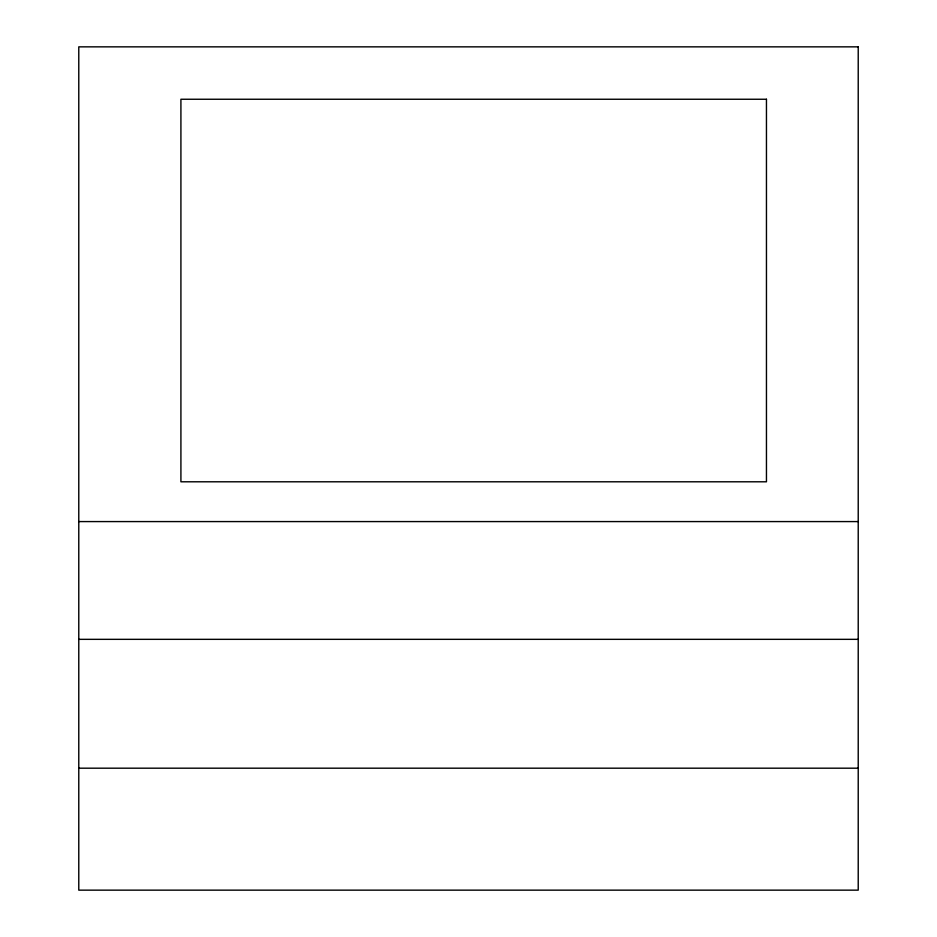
<?xml version="1.0" encoding="UTF-8"?>
<svg xmlns="http://www.w3.org/2000/svg" width="937" height="937" viewBox="0 0 937 937"><rect width="100%" height="100%" fill="white"/><g stroke="black" fill="none" stroke-linecap="round" stroke-linejoin="round"><path stroke-width="1.41" d="M78.778 521.581L858.222 521.581M78.778 639.339L858.222 639.339M78.778 768.188L858.222 768.188M858.222 46.85L78.778 46.85L78.778 890.15L858.222 890.15L858.222 46.85M766.454 99.252L180.911 99.252L180.911 481.794L766.454 481.794L766.454 99.252"/></g></svg>
